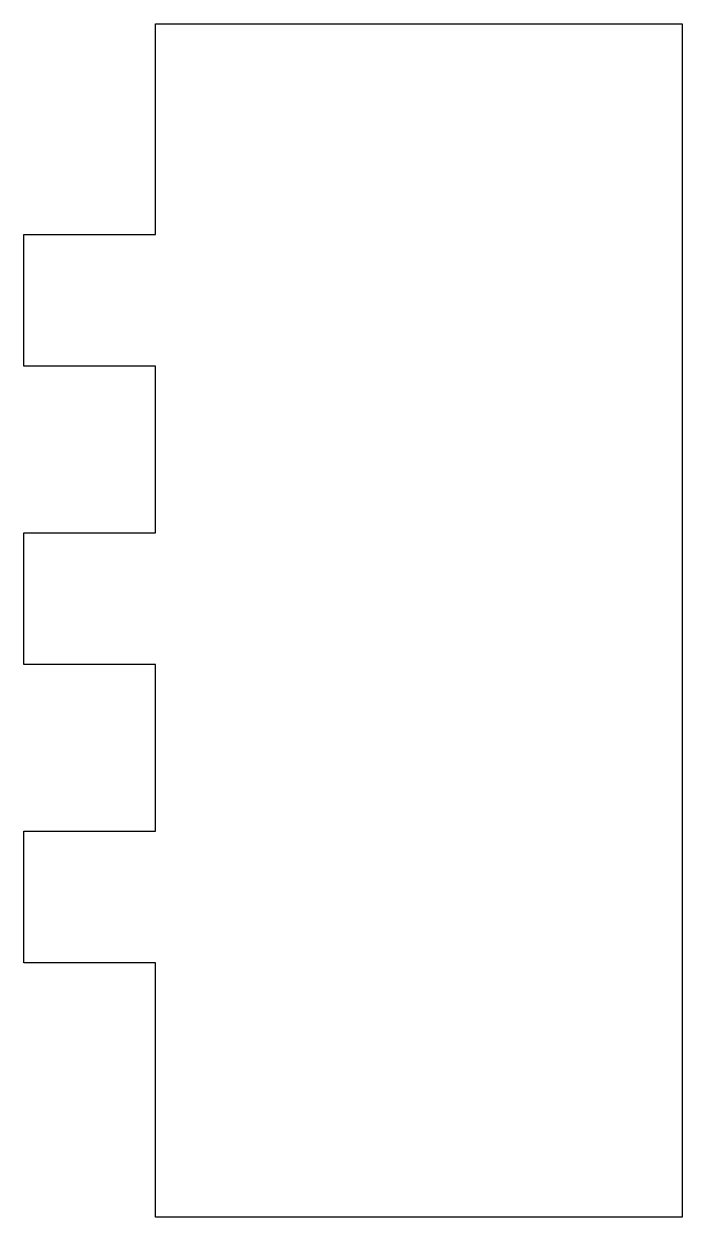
# Model space of a CAD drawing. Header units: millimetres. Extents: x 223.2 to 242, y -48 to -14.
import ezdxf

# ---------------------------------------------------------------- set-up
doc = ezdxf.new("R2010")
doc.units = ezdxf.units.MM
doc.layers.get('0').update_dxf_attribs({"linetype": 'CONTINUOUS'})

msp = doc.modelspace()

# ---------------------------------------------------------------- linework, layer by layer
msp.add_lwpolyline([(223.25, -28.5), (227, -28.5), (227, -23.75), (223.25, -23.75), (223.25, -20), (227, -20), (227, -14), (242, -14), (242, -48), (227, -48), (227, -40.75), (223.25, -40.75), (223.25, -37), (227, -37), (227, -32.25), (223.25, -32.25)], close=True)

doc.saveas('drawing.dxf')
